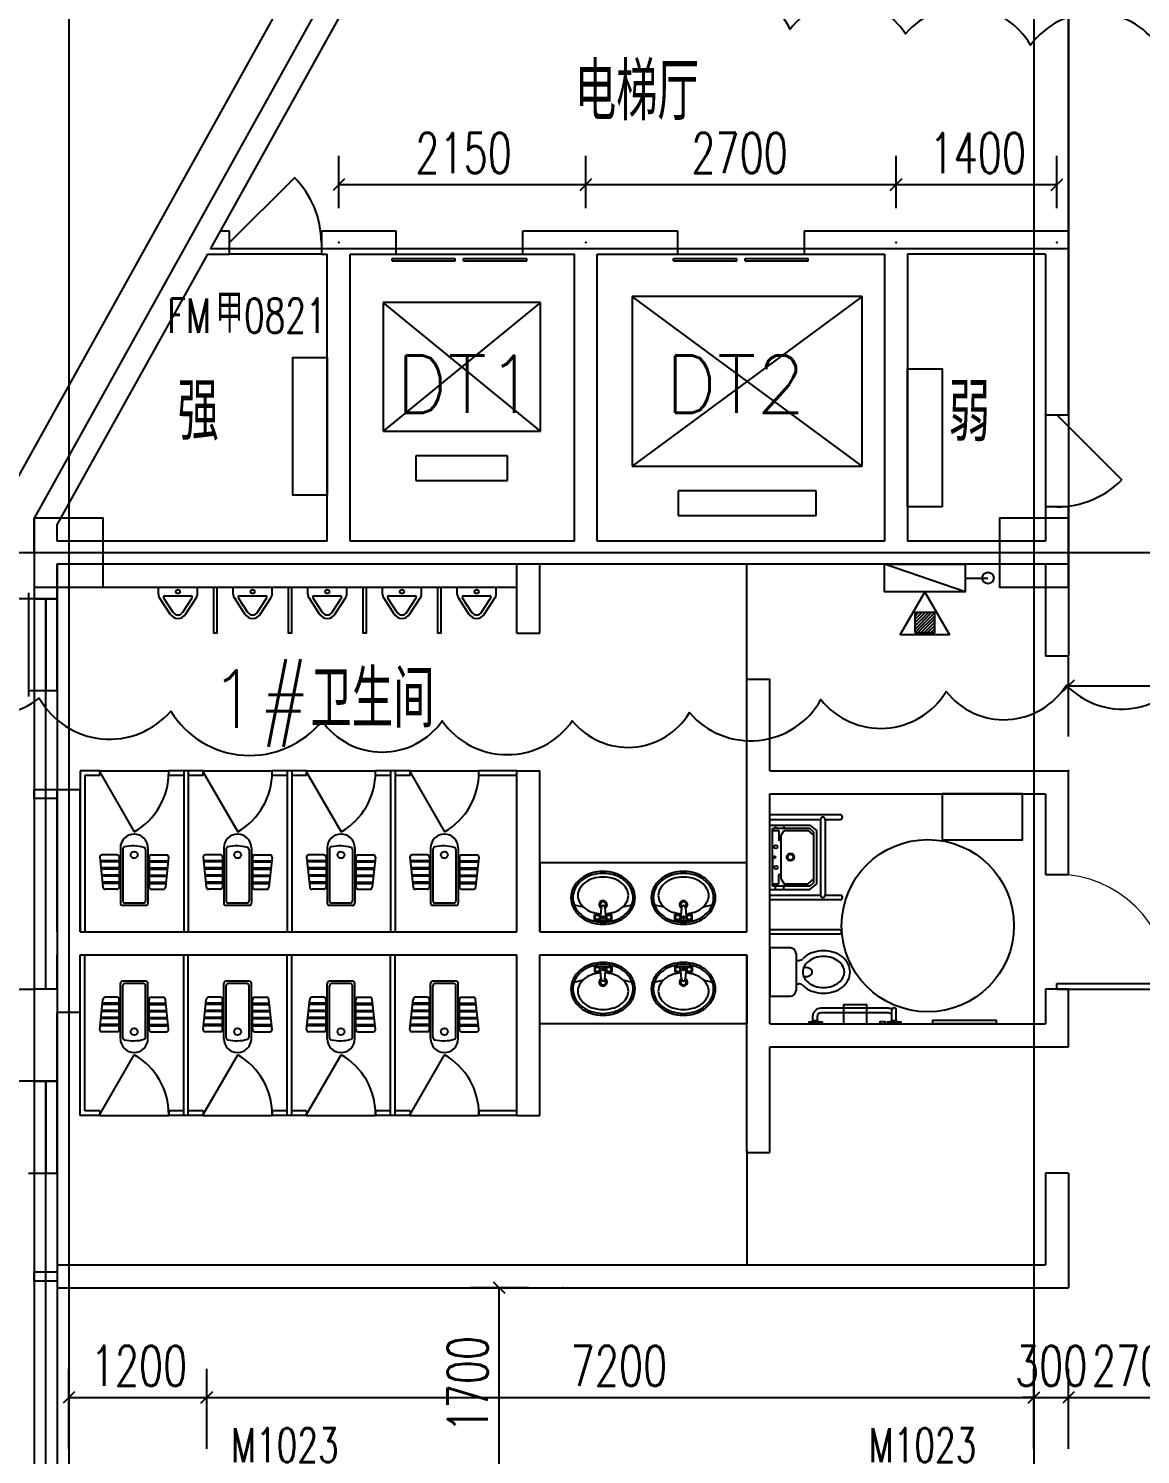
# Model space of a CAD drawing. Header units: inches. Extents: x -867 to 118033, y 723948 to 808048.
# Drawn here: x 24833 to 34510, y 745109 to 757523 of the extents above; entities that cross this region are included whole.
import ezdxf

# ---------------------------------------------------------------- set-up
doc = ezdxf.new("R2010")
doc.units = ezdxf.units.IN
doc.header["$MEASUREMENT"] = 0
for name, color, linetype in [('0-一般装修部位', 10, 'Continuous'), ('0-幕墙线', 10, 'Continuous'), ('0-重点装修部位', 10, 'Continuous'), ('00修改', 10, 'Continuous'), ('COLUMN', 10, 'Continuous'), ('DOOR_FIRE', 10, 'Continuous'), ('DOOR_FIRE_TEXT', 10, 'Continuous'), ('DOTE', 10, 'Continuous'), ('EVTR', 10, 'Continuous'), ('M-INFO-LVR', 10, 'Continuous'), ('PUB_DIM', 10, 'Continuous'), ('PUB_HATCH', 10, 'Continuous'), ('PUB_TEXT', 10, 'Continuous'), ('STAIR', 10, 'Continuous'), ('TOL', 10, 'Continuous'), ('WALL', 10, 'Continuous'), ('WINDOW', 10, 'Continuous'), ('线路', 10, 'Continuous')]:
    doc.layers.add(name, color=color, linetype=linetype)
doc.styles.add('_TCH_WINDOW', font='SIMPLEX', dxfattribs={"bigfont": 'GBCBIG'})
doc.styles.add('DIM_FONT', font='SIMPLEX', dxfattribs={"width": 0.7, "bigfont": 'GBCBIG'})

# ---------------------------------------------------------------- blocks, each defined once
blk = doc.blocks.new('F1_ACAD_FMEBLOCK8')
at = {"layer": 'PUB_HATCH', "color": 8}
for points in [[(-33275, -15875), (-33275, -15275), (-33875, -15275), (-33875, -15875)], [(-24875, -15875), (-24875, -15275), (-25475, -15275), (-25475, -15875)]]:
    blk.add_lwpolyline(points, close=True, dxfattribs=at)

msp = doc.modelspace()

# ---------------------------------------------------------------- linework, layer by layer
at = {"color": 1}
msp.add_line((32983, 752739), (33183, 752739), dxfattribs=at)
at = {"color": 8}
for p, q in [((32545, 752377), (32607, 752440)), ((32545, 752405), (32579, 752440)), ((32545, 752264), (32721, 752440)), ((32545, 752320), (32664, 752440)), ((32545, 752292), (32692, 752440)), ((32545, 752349), (32636, 752440)), ((32573, 752264), (32721, 752411)), ((32601, 752264), (32721, 752383)), ((32629, 752264), (32721, 752355)), ((32658, 752264), (32721, 752327)), ((32686, 752264), (32721, 752298))]:
    msp.add_line(p, q, dxfattribs=at)
at = {"color": 30, "linetype": 'Continuous'}
for points in [[(32283, 752859), (32983, 752859), (32983, 752619), (32283, 752859)], [(32283, 752859), (32983, 752859), (32983, 752619), (32283, 752619)]]:
    msp.add_lwpolyline(points, close=True, dxfattribs=at)
at = {"color": 2}
for points in [[(32633, 752619), (32418, 752247), (32847, 752247)], [(32545, 752264), (32721, 752264), (32721, 752440), (32545, 752440)]]:
    msp.add_lwpolyline(points, close=True, dxfattribs=at)
msp.add_circle((33183, 752739, -1000), 50, dxfattribs=at)
at = {"layer": '0-一般装修部位', "color": 3}
msp.add_lwpolyline([(33883, 758659), (33883, 752859), (25083, 752859), (25083, 746759), (25083, 744859), (59083, 744859), (59083, 746659), (36683, 746659), (36683, 758659), (33883, 758659)], dxfattribs=at)
at = {"layer": '0-幕墙线', "color": 31}
for points in [[(24883, 752559), (24583, 752559), (24583, 753336), (27883, 759276)], [(24883, 748359), (24583, 748359), (24583, 749159), (24883, 749159)]]:
    msp.add_lwpolyline(points, dxfattribs=at)
for points in [[(25083, 750899), (25083, 750819), (24883, 750819), (24883, 750899)], [(25083, 746699), (25083, 746619), (24883, 746619), (24883, 746699)]]:
    msp.add_lwpolyline(points, close=True, dxfattribs=at)
at = {"layer": '0-重点装修部位', "color": 1}
msp.add_lwpolyline([(28000, 758459), (26417, 755609), (33883, 755609), (33883, 758459), (28000, 758459)], dxfattribs=at)
at = {"layer": '00修改', "color": 6}
for points in [[(34672, 757363, 0.520567), (33554, 757377, 0.520567), (33554, 757377, 0.520567), (32465, 757476, 0.520567), (31461, 757518, 0.520567), (30173, 757702, 0.520567)], [(24586, 757744, 0.520567), (23709, 757250, 0.520567), (23680, 756190, 0.520567), (23680, 755087, 0.520567), (23624, 753998, 0.520567), (23581, 752995, 0.520567), (23878, 752005, 0.520567), (23878, 752005, 0.520567), (24925, 751694, 0.520567), (24925, 751694, 0.520567), (26071, 751581, 0.520567), (27387, 751496, 0.520567), (28433, 751496, 0.520567), (29565, 751496, 0.520567), (30584, 751567, 0.520567), (31729, 751680, 0.520567), (32819, 751751, 0.520567), (32819, 751751, 0.520567), (33865, 751807, 0.520567), (33865, 751807, 0.520567), (34941, 751963, 0.520567)]]:
    msp.add_lwpolyline(points, format="xyb", dxfattribs=at)
at = {"layer": 'COLUMN', "color": 2, "ltscale": 3}
for points in [[(25483, 752659), (25483, 753259), (24883, 753259), (24883, 752659)], [(33883, 752659), (33883, 753259), (33283, 753259), (33283, 752659)]]:
    msp.add_lwpolyline(points, close=True, dxfattribs=at)
at = {"layer": 'DOOR_FIRE', "color": 4}
for p, q in [((26581, 755659), (27146, 756224)), ((27381, 755559), (26581, 755559)), ((33683, 754159), (33683, 753359)), ((33783, 754159), (34348, 753593))]:
    msp.add_line(p, q, dxfattribs=at)
at = {"layer": 'DOOR_FIRE', "color": 7}
for p, q in [((33783, 749209), (34758, 749209)), ((33783, 749159), (33783, 749209)), ((33783, 749159), (34758, 749159))]:
    msp.add_line(p, q, dxfattribs=at)
at = {"layer": 'DOOR_FIRE', "color": 4}
for centre, start, end in [((26581, 755659), 0, 45), ((33783, 754159), 270, 315)]:
    msp.add_arc(centre, 800, start, end, dxfattribs=at)
at = {"layer": 'DOOR_FIRE', "color": 7, "lineweight": 13}
msp.add_arc((33783, 749184), 975, 1.4693, 90, dxfattribs=at)
at = {"layer": 'DOTE', "color": 26, "ltscale": 1000}
for p, q in [((25183, 803674), (25183, 730735)), ((33583, 803674), (33583, 730735)), ((99592, 752959), (18734, 752959)), ((99592, 752959), (18734, 752959))]:
    msp.add_line(p, q, dxfattribs=at)
at = {"layer": 'EVTR', "color": 6}
for p, q in [((32087, 755191), (30087, 753714)), ((30087, 755191), (30087, 753714)), ((32087, 753714), (30087, 755191)), ((32087, 755191), (30087, 755191)), ((32087, 753714), (32087, 755191)), ((29287, 755138), (27918, 755138)), ((29287, 755138), (27918, 754018)), ((27918, 755138), (27918, 754018)), ((29287, 754018), (27918, 755138)), ((29287, 754018), (29287, 755138)), ((27918, 754018), (29287, 754018)), ((28202, 753803), (28202, 753588)), ((29002, 753803), (28202, 753803)), ((29002, 753588), (29002, 753803)), ((30087, 753714), (32087, 753714)), ((28202, 753588), (29002, 753588)), ((30487, 753499), (30487, 753284)), ((31687, 753499), (30487, 753499)), ((31687, 753284), (31687, 753499)), ((30487, 753284), (31687, 753284))]:
    msp.add_line(p, q, dxfattribs=at)
at = {"layer": 'M-INFO-LVR', "color": 6}
msp.add_line((24833, 752609), (24833, 751709), dxfattribs=at)
at = {"layer": 'M-INFO-LVR', "color": 2}
for p, q in [((24983, 752559), (24983, 751759)), ((24983, 748359), (24983, 747559))]:
    msp.add_line(p, q, dxfattribs=at)
at = {"layer": 'M-INFO-LVR', "color": 2, "linetype": 'ByBlock'}
for points in [[(24833, 751759), (25083, 751759), (25083, 752559), (24833, 752559)], [(24833, 747559), (25083, 747559), (25083, 748359), (24833, 748359)]]:
    msp.add_lwpolyline(points, dxfattribs=at)
at = {"layer": 'PUB_DIM', "color": 3, "lineweight": -2}
for p, q in [((27533, 755959), (27533, 756414)), ((29683, 755959), (29683, 756414)), ((29683, 755959), (29683, 756414)), ((32383, 755959), (32383, 756414)), ((32383, 755959), (32383, 756414)), ((33783, 755959), (33783, 756414)), ((27533, 756164), (29683, 756164)), ((29683, 756164), (32383, 756164)), ((32383, 756164), (33783, 756164)), ((33883, 751359), (33883, 752050)), ((33883, 751800), (36683, 751800)), ((29183, 746559), (28680, 746559)), ((28930, 744859), (28930, 746559)), ((25183, 745159), (25183, 745855)), ((26383, 745159), (26383, 745855)), ((26383, 745159), (26383, 745855)), ((33583, 745159), (33583, 745855)), ((33583, 745159), (33583, 745855)), ((33883, 745159), (33883, 745855)), ((33883, 745159), (33883, 745855)), ((25183, 745605), (26383, 745605)), ((26383, 745605), (33583, 745605)), ((33583, 745605), (33483, 745605)), ((33583, 745605), (33883, 745605)), ((33883, 745605), (36583, 745605)), ((33883, 745605), (33983, 745605))]:
    msp.add_line(p, q, dxfattribs=at)
at = {"layer": 'PUB_DIM', "color": 3, "linetype": 'ByBlock'}
for p, q in [((27583, 756214), (27483, 756114)), ((29733, 756214), (29633, 756114)), ((29633, 756114), (29733, 756214)), ((32333, 756114), (32433, 756214)), ((32433, 756214), (32333, 756114)), ((33733, 756114), (33833, 756214)), ((33933, 751850), (33833, 751750)), ((28980, 746509), (28880, 746609)), ((25233, 745655), (25133, 745555)), ((26433, 745655), (26333, 745555)), ((26333, 745555), (26433, 745655)), ((33533, 745555), (33633, 745655)), ((33533, 745555), (33633, 745655)), ((33933, 745655), (33833, 745555)), ((33933, 745655), (33833, 745555))]:
    msp.add_line(p, q, dxfattribs=at)
at = {"layer": 'PUB_DIM', "color": 3}
for p in [(29683, 756164), (32383, 756164), (33783, 756164), (27533, 755659), (29683, 755659), (29683, 755659), (32383, 755659), (32383, 755659), (33783, 755659), (33883, 751059), (28930, 746559), (29483, 746559), (26383, 745605), (33583, 745605), (33883, 745605)]:
    msp.add_point(p, dxfattribs=at)
at = {"layer": 'STAIR', "color": 3}
for p, q in [((31083, 751859), (31083, 752859)), ((31083, 747759), (31083, 746759))]:
    msp.add_line(p, q, dxfattribs=at)
at = {"layer": 'TOL', "color": 151}
for p, q in [((25483, 752659), (29083, 752659)), ((27983, 751059), (27983, 749659)), ((28153, 751059), (27983, 751059)), ((28153, 751059), (28753, 751059)), ((28153, 751019), (28153, 751059)), ((29083, 751059), (28753, 751059)), ((28753, 751019), (28753, 751059)), ((28153, 751019), (28023, 751019)), ((28023, 751019), (28023, 749659)), ((29083, 751019), (28753, 751019)), ((28302, 750329), (28172, 750329)), ((28332, 750389), (28332, 749909)), ((28352, 750379), (28352, 749929)), ((28552, 750374), (28552, 749929)), ((28572, 750389), (28572, 749909)), ((28602, 750329), (28732, 750329)), ((28152, 750309), (28180, 750047)), ((28322, 750277), (28156, 750277)), ((28322, 750267), (28157, 750267)), ((28322, 750215), (28162, 750215)), ((28322, 750205), (28163, 750205)), ((28322, 750309), (28322, 750049)), ((28582, 750309), (28582, 750049)), ((28582, 750277), (28749, 750277)), ((28582, 750267), (28748, 750267)), ((28582, 750215), (28742, 750215)), ((28582, 750205), (28741, 750205)), ((28752, 750309), (28724, 750047)), ((28322, 750153), (28169, 750153)), ((28322, 750143), (28170, 750143)), ((28322, 750091), (28176, 750091)), ((28322, 750081), (28177, 750081)), ((28582, 750153), (28735, 750153)), ((28582, 750143), (28734, 750143)), ((28582, 750091), (28729, 750091)), ((28582, 750081), (28728, 750081)), ((28302, 750029), (28200, 750029)), ((28602, 750029), (28704, 750029)), ((28552, 749889), (28352, 749889)), ((28532, 749909), (28372, 749909)), ((27983, 748059), (27983, 749459)), ((28023, 748099), (28023, 749459)), ((31083, 748759), (31083, 749459)), ((31283, 748859), (31283, 749559)), ((28332, 748729), (28332, 749209)), ((28552, 749229), (28352, 749229)), ((28532, 749209), (28372, 749209)), ((28572, 748729), (28572, 749209)), ((28302, 749089), (28200, 749089)), ((28352, 748739), (28352, 749189)), ((28552, 748743), (28552, 749189)), ((28602, 749089), (28704, 749089)), ((28152, 748809), (28180, 749071)), ((28322, 748965), (28169, 748965)), ((28322, 748975), (28170, 748975)), ((28322, 749027), (28176, 749027)), ((28322, 749037), (28177, 749037)), ((28322, 748809), (28322, 749069)), ((28582, 748809), (28582, 749069)), ((28582, 749037), (28728, 749037)), ((28582, 749027), (28729, 749027)), ((28582, 748975), (28734, 748975)), ((28582, 748965), (28735, 748965)), ((28752, 748809), (28724, 749071)), ((28322, 748841), (28156, 748841)), ((28322, 748851), (28157, 748851)), ((28322, 748903), (28162, 748903)), ((28322, 748913), (28163, 748913)), ((28582, 748913), (28741, 748913)), ((28582, 748903), (28742, 748903)), ((28582, 748851), (28748, 748851)), ((28582, 748841), (28749, 748841)), ((28302, 748789), (28172, 748789)), ((28602, 748789), (28732, 748789)), ((28153, 748099), (28023, 748099)), ((28153, 748099), (28153, 748059)), ((28753, 748099), (28753, 748059)), ((29083, 748099), (28753, 748099)), ((28153, 748059), (27983, 748059)), ((28153, 748059), (28753, 748059)), ((29083, 748059), (28753, 748059))]:
    msp.add_line(p, q, dxfattribs=at)
at = {"layer": 'TOL', "color": 7}
for p, q in [((25963, 752659), (26303, 752659)), ((25963, 752598), (25963, 752659)), ((25971, 752570), (26063, 752428)), ((26008, 752567), (26089, 752443)), ((26017, 752583), (26248, 752583)), ((26176, 752443), (26257, 752567)), ((26202, 752428), (26294, 752570)), ((26303, 752598), (26303, 752659)), ((26613, 752598), (26613, 752659)), ((26613, 752659), (26953, 752659)), ((26621, 752570), (26713, 752428)), ((26658, 752567), (26739, 752443)), ((26667, 752583), (26898, 752583)), ((26826, 752443), (26907, 752567)), ((26852, 752428), (26944, 752570)), ((26953, 752598), (26953, 752659)), ((27263, 752598), (27263, 752659)), ((27263, 752659), (27603, 752659)), ((27271, 752570), (27363, 752428)), ((27308, 752567), (27389, 752443)), ((27317, 752583), (27548, 752583)), ((27476, 752443), (27557, 752567)), ((27502, 752428), (27594, 752570)), ((27603, 752598), (27603, 752659)), ((27913, 752598), (27913, 752659)), ((27913, 752659), (28253, 752659)), ((27921, 752570), (28013, 752428)), ((27958, 752567), (28039, 752443)), ((27967, 752583), (28198, 752583)), ((28126, 752443), (28207, 752567)), ((28152, 752428), (28244, 752570)), ((28253, 752598), (28253, 752659)), ((28563, 752659), (28903, 752659)), ((28563, 752598), (28563, 752659)), ((28571, 752570), (28663, 752428)), ((28608, 752567), (28689, 752443)), ((28617, 752583), (28848, 752583)), ((28776, 752443), (28857, 752567)), ((28802, 752428), (28894, 752570)), ((28903, 752598), (28903, 752659)), ((25453, 751059), (25283, 751059)), ((25453, 751059), (26053, 751059)), ((25453, 751019), (25453, 751059)), ((26053, 751019), (26053, 751059)), ((26223, 751059), (26053, 751059)), ((26353, 751059), (26183, 751059)), ((26353, 751019), (26353, 751059)), ((26353, 751059), (26953, 751059)), ((27123, 751059), (26953, 751059)), ((26953, 751019), (26953, 751059)), ((27253, 751059), (27083, 751059)), ((27253, 751059), (27853, 751059)), ((27253, 751019), (27253, 751059)), ((28023, 751059), (27853, 751059)), ((27853, 751019), (27853, 751059)), ((25453, 751019), (25323, 751019)), ((25453, 751049), (25753, 750529)), ((26183, 751019), (26053, 751019)), ((26353, 751019), (26223, 751019)), ((26353, 751049), (26653, 750529)), ((27083, 751019), (26953, 751019)), ((27253, 751019), (27123, 751019)), ((27253, 751049), (27553, 750529)), ((27983, 751019), (27853, 751019)), ((28153, 751049), (28453, 750529)), ((31896, 750678), (31283, 750678)), ((31283, 750638), (31726, 750638)), ((31283, 750028), (31283, 750588)), ((31283, 750588), (31633, 750588)), ((31333, 750587), (31333, 750561)), ((31406, 750589), (31406, 750561)), ((31633, 750588), (31693, 750538)), ((31726, 750638), (31726, 749978)), ((31766, 750638), (31896, 750638)), ((31766, 750638), (31766, 749978)), ((31632, 750559), (31309, 750559)), ((31309, 750057), (31309, 750559)), ((31309, 750540), (31362, 750540)), ((31362, 750540), (31362, 750461)), ((31367, 750456), (31383, 750456)), ((31383, 750117), (31383, 750497)), ((31384, 750500), (31409, 750540)), ((31409, 750540), (31618, 750540)), ((31618, 750540), (31664, 750499)), ((31664, 750530), (31632, 750559)), ((31664, 750530), (31664, 750086)), ((31693, 750078), (31693, 750538)), ((31309, 750218), (31309, 750398)), ((31309, 750308), (31309, 750218)), ((31309, 750076), (31362, 750076)), ((31362, 750076), (31362, 750153)), ((31367, 750158), (31383, 750158)), ((31383, 750117), (31409, 750076)), ((31409, 750076), (31618, 750076)), ((31618, 750076), (31664, 750117)), ((31664, 750086), (31632, 750057)), ((31633, 750028), (31693, 750078)), ((31283, 750028), (31633, 750028)), ((31283, 749978), (31726, 749978)), ((31632, 750057), (31309, 750057)), ((31333, 750030), (31333, 750057)), ((31406, 750029), (31406, 750057)), ((31766, 749978), (31896, 749978)), ((29580, 749895), (29661, 749875)), ((29816, 749871), (29808, 749760)), ((29849, 749871), (29858, 749760)), ((30004, 749875), (30085, 749895)), ((30280, 749895), (30361, 749875)), ((30516, 749871), (30508, 749760)), ((30549, 749871), (30558, 749760)), ((30704, 749875), (30785, 749895)), ((31896, 749938), (31283, 749938)), ((29758, 749760), (29758, 749810)), ((29758, 749810), (29811, 749810)), ((29758, 749760), (29908, 749760)), ((29854, 749810), (29908, 749810)), ((29908, 749760), (29908, 749810)), ((30458, 749760), (30458, 749810)), ((30458, 749810), (30511, 749810)), ((30458, 749760), (30608, 749760)), ((30554, 749810), (30608, 749810)), ((30608, 749760), (30608, 749810)), ((31463, 749519), (31283, 749519)), ((31283, 749519), (31283, 749099)), ((31513, 749469), (31513, 749149)), ((29758, 749357), (29908, 749357)), ((29758, 749357), (29758, 749307)), ((29816, 749246), (29808, 749357)), ((29849, 749246), (29858, 749357)), ((29908, 749357), (29908, 749307)), ((30458, 749357), (30608, 749357)), ((30458, 749357), (30458, 749307)), ((30516, 749246), (30508, 749357)), ((30549, 749246), (30558, 749357)), ((30608, 749357), (30608, 749307)), ((31513, 749410), (31537, 749410)), ((29580, 749222), (29661, 749242)), ((29758, 749307), (29811, 749307)), ((29854, 749307), (29908, 749307)), ((30004, 749242), (30085, 749222)), ((30280, 749222), (30361, 749242)), ((30458, 749307), (30511, 749307)), ((30554, 749307), (30608, 749307)), ((30704, 749242), (30785, 749222)), ((31513, 749207), (31537, 749207)), ((31283, 749099), (31463, 749099)), ((32329, 748872), (32344, 748887)), ((32384, 748887), (32399, 748872)), ((25453, 748069), (25753, 748588)), ((26353, 748069), (26653, 748588)), ((27253, 748069), (27553, 748588)), ((28153, 748069), (28453, 748588)), ((25453, 748099), (25323, 748099)), ((25453, 748099), (25453, 748059)), ((26053, 748099), (26053, 748059)), ((26183, 748099), (26053, 748099)), ((26353, 748099), (26223, 748099)), ((26353, 748099), (26353, 748059)), ((27083, 748099), (26953, 748099)), ((26953, 748099), (26953, 748059)), ((27253, 748099), (27123, 748099)), ((27253, 748099), (27253, 748059)), ((27853, 748099), (27853, 748059)), ((27983, 748099), (27853, 748099)), ((25453, 748059), (25283, 748059)), ((25453, 748059), (26053, 748059)), ((26223, 748059), (26053, 748059)), ((26353, 748059), (26183, 748059)), ((26353, 748059), (26953, 748059)), ((27123, 748059), (26953, 748059)), ((27253, 748059), (27083, 748059)), ((27253, 748059), (27853, 748059)), ((28023, 748059), (27853, 748059))]:
    msp.add_line(p, q, dxfattribs=at)
at = {"layer": 'TOL', "color": 7, "ltscale": 5}
for p, q in [((25283, 751059), (25283, 749659)), ((26183, 751059), (26183, 749659)), ((26223, 751059), (26223, 749659)), ((27083, 751059), (27083, 749659)), ((27123, 751059), (27123, 749659)), ((28023, 751059), (28023, 749659)), ((25323, 751019), (25323, 749659)), ((26183, 751019), (26183, 749659)), ((26223, 751019), (26223, 749659)), ((27083, 751019), (27083, 749659)), ((27123, 751019), (27123, 749659)), ((27983, 751019), (27983, 749659)), ((25602, 750329), (25472, 750329)), ((25632, 750389), (25632, 749909)), ((25652, 750379), (25652, 749929)), ((25852, 750374), (25852, 749929)), ((25872, 750389), (25872, 749909)), ((25902, 750329), (26032, 750329)), ((26502, 750329), (26372, 750329)), ((26532, 750389), (26532, 749909)), ((26552, 750379), (26552, 749929)), ((26752, 750374), (26752, 749929)), ((26772, 750389), (26772, 749909)), ((26802, 750329), (26932, 750329)), ((27402, 750329), (27272, 750329)), ((27432, 750389), (27432, 749909)), ((27452, 750379), (27452, 749929)), ((27652, 750374), (27652, 749929)), ((27672, 750389), (27672, 749909)), ((27702, 750329), (27832, 750329)), ((25452, 750309), (25480, 750047)), ((25622, 750277), (25456, 750277)), ((25622, 750267), (25457, 750267)), ((25622, 750215), (25462, 750215)), ((25622, 750205), (25463, 750205)), ((25622, 750309), (25622, 750049)), ((25882, 750309), (25882, 750049)), ((25882, 750277), (26049, 750277)), ((25882, 750267), (26048, 750267)), ((25882, 750215), (26042, 750215)), ((25882, 750205), (26041, 750205)), ((26052, 750309), (26024, 750047)), ((26352, 750309), (26380, 750047)), ((26522, 750277), (26356, 750277)), ((26522, 750267), (26357, 750267)), ((26522, 750215), (26362, 750215)), ((26522, 750205), (26363, 750205)), ((26522, 750309), (26522, 750049)), ((26782, 750309), (26782, 750049)), ((26782, 750277), (26949, 750277)), ((26782, 750267), (26948, 750267)), ((26782, 750215), (26942, 750215)), ((26782, 750205), (26941, 750205)), ((26952, 750309), (26924, 750047)), ((27252, 750309), (27280, 750047)), ((27422, 750277), (27256, 750277)), ((27422, 750267), (27257, 750267)), ((27422, 750215), (27262, 750215)), ((27422, 750205), (27263, 750205)), ((27422, 750309), (27422, 750049)), ((27682, 750309), (27682, 750049)), ((27682, 750277), (27849, 750277)), ((27682, 750267), (27848, 750267)), ((27682, 750215), (27842, 750215)), ((27682, 750205), (27841, 750205)), ((27852, 750309), (27824, 750047)), ((25622, 750153), (25469, 750153)), ((25622, 750143), (25470, 750143)), ((25622, 750091), (25476, 750091)), ((25622, 750081), (25477, 750081)), ((25882, 750153), (26035, 750153)), ((25882, 750143), (26034, 750143)), ((25882, 750091), (26029, 750091)), ((25882, 750081), (26028, 750081)), ((26522, 750153), (26369, 750153)), ((26522, 750143), (26370, 750143)), ((26522, 750091), (26376, 750091)), ((26522, 750081), (26377, 750081)), ((26782, 750153), (26935, 750153)), ((26782, 750143), (26934, 750143)), ((26782, 750091), (26929, 750091)), ((26782, 750081), (26928, 750081)), ((27422, 750153), (27269, 750153)), ((27422, 750143), (27270, 750143)), ((27422, 750091), (27276, 750091)), ((27422, 750081), (27277, 750081)), ((27682, 750153), (27835, 750153)), ((27682, 750143), (27834, 750143)), ((27682, 750091), (27829, 750091)), ((27682, 750081), (27828, 750081)), ((25602, 750029), (25500, 750029)), ((25902, 750029), (26004, 750029)), ((26502, 750029), (26400, 750029)), ((26802, 750029), (26904, 750029)), ((27402, 750029), (27300, 750029)), ((27702, 750029), (27804, 750029)), ((25852, 749889), (25652, 749889)), ((25832, 749909), (25672, 749909)), ((26752, 749889), (26552, 749889)), ((26732, 749909), (26572, 749909)), ((27652, 749889), (27452, 749889)), ((27632, 749909), (27472, 749909)), ((25283, 748059), (25283, 749459)), ((25323, 748099), (25323, 749459)), ((26183, 748059), (26183, 749459)), ((26183, 748099), (26183, 749459)), ((26223, 748059), (26223, 749459)), ((26223, 748099), (26223, 749459)), ((27083, 748099), (27083, 749459)), ((27083, 748059), (27083, 749459)), ((27123, 748059), (27123, 749459)), ((27123, 748099), (27123, 749459)), ((27983, 748099), (27983, 749459)), ((28023, 748059), (28023, 749459)), ((25632, 748729), (25632, 749209)), ((25852, 749229), (25652, 749229)), ((25832, 749209), (25672, 749209)), ((25872, 748729), (25872, 749209)), ((26532, 748729), (26532, 749209)), ((26752, 749229), (26552, 749229)), ((26732, 749209), (26572, 749209)), ((26772, 748729), (26772, 749209)), ((27432, 748729), (27432, 749209)), ((27652, 749229), (27452, 749229)), ((27632, 749209), (27472, 749209)), ((27672, 748729), (27672, 749209)), ((25602, 749089), (25500, 749089)), ((25652, 748739), (25652, 749189)), ((25852, 748743), (25852, 749189)), ((25902, 749089), (26004, 749089)), ((26502, 749089), (26400, 749089)), ((26552, 748739), (26552, 749189)), ((26752, 748743), (26752, 749189)), ((26802, 749089), (26904, 749089)), ((27402, 749089), (27300, 749089)), ((27452, 748739), (27452, 749189)), ((27652, 748743), (27652, 749189)), ((27702, 749089), (27804, 749089)), ((25452, 748809), (25480, 749071)), ((25622, 748965), (25469, 748965)), ((25622, 748975), (25470, 748975)), ((25622, 749027), (25476, 749027)), ((25622, 749037), (25477, 749037)), ((25622, 748809), (25622, 749069)), ((25882, 748809), (25882, 749069)), ((25882, 749037), (26028, 749037)), ((25882, 749027), (26029, 749027)), ((25882, 748975), (26034, 748975)), ((25882, 748965), (26035, 748965)), ((26052, 748809), (26024, 749071)), ((26352, 748809), (26380, 749071)), ((26522, 748965), (26369, 748965)), ((26522, 748975), (26370, 748975)), ((26522, 749027), (26376, 749027)), ((26522, 749037), (26377, 749037)), ((26522, 748809), (26522, 749069)), ((26782, 748809), (26782, 749069)), ((26782, 749037), (26928, 749037)), ((26782, 749027), (26929, 749027)), ((26782, 748975), (26934, 748975)), ((26782, 748965), (26935, 748965)), ((26952, 748809), (26924, 749071)), ((27252, 748809), (27280, 749071)), ((27422, 748965), (27269, 748965)), ((27422, 748975), (27270, 748975)), ((27422, 749027), (27276, 749027)), ((27422, 749037), (27277, 749037)), ((27422, 748809), (27422, 749069)), ((27682, 748809), (27682, 749069)), ((27682, 749037), (27828, 749037)), ((27682, 749027), (27829, 749027)), ((27682, 748975), (27834, 748975)), ((27682, 748965), (27835, 748965)), ((27852, 748809), (27824, 749071)), ((25622, 748841), (25456, 748841)), ((25622, 748851), (25457, 748851)), ((25622, 748903), (25462, 748903)), ((25622, 748913), (25463, 748913)), ((25882, 748913), (26041, 748913)), ((25882, 748903), (26042, 748903)), ((25882, 748851), (26048, 748851)), ((25882, 748841), (26049, 748841)), ((26522, 748841), (26356, 748841)), ((26522, 748851), (26357, 748851)), ((26522, 748903), (26362, 748903)), ((26522, 748913), (26363, 748913)), ((26782, 748913), (26941, 748913)), ((26782, 748903), (26942, 748903)), ((26782, 748851), (26948, 748851)), ((26782, 748841), (26949, 748841)), ((27422, 748841), (27256, 748841)), ((27422, 748851), (27257, 748851)), ((27422, 748903), (27262, 748903)), ((27422, 748913), (27263, 748913)), ((27682, 748913), (27841, 748913)), ((27682, 748903), (27842, 748903)), ((27682, 748851), (27848, 748851)), ((27682, 748841), (27849, 748841)), ((25602, 748789), (25472, 748789)), ((25902, 748789), (26032, 748789)), ((26502, 748789), (26372, 748789)), ((26802, 748789), (26932, 748789)), ((27402, 748789), (27272, 748789)), ((27702, 748789), (27832, 748789))]:
    msp.add_line(p, q, dxfattribs=at)
at = {"layer": 'TOL', "color": 151}
for points in [[(26470, 752659), (26470, 752259), (26445, 752259), (26445, 752659)], [(27120, 752659), (27120, 752259), (27095, 752259), (27095, 752659)], [(27770, 752659), (27770, 752259), (27745, 752259), (27745, 752659)], [(28420, 752659), (28420, 752259), (28395, 752259), (28395, 752659)], [(32783, 750859), (32783, 750459), (33483, 750459), (33483, 750859)], [(32242, 748859), (32288, 748859), (32288, 748874), (32242, 748874)], [(33253, 748859), (32702, 748859), (32702, 748891), (33253, 748891)]]:
    msp.add_lwpolyline(points, close=True, dxfattribs=at)
for points in [[(31083, 749659), (31083, 750259), (29283, 750259), (29283, 749659)], [(31083, 749459), (31083, 748859), (29283, 748859), (29283, 749459)], [(31927, 748859), (31927, 749026), (32127, 749026), (32127, 748859)]]:
    msp.add_lwpolyline(points, dxfattribs=at)
msp.add_lwpolyline([(31283, 749641), (31892, 749641, 1), (31892, 749676), (31283, 749676)], format="xyb", dxfattribs=at)
at = {"layer": 'TOL', "color": 7}
for points in [[(31752, 749174, 0.080312), (31827, 749186, 0.089014), (31884, 749217, 0.104918), (31922, 749263, 0.119812), (31933, 749309, 0.119812), (31922, 749355, 0.104918), (31884, 749401, 0.089014), (31827, 749432, 0.080312), (31752, 749444, 0.080312), (31677, 749432, 0.089014), (31620, 749401, 0.104918), (31582, 749355, 0.119812), (31571, 749309, 0.119812), (31582, 749263, 0.104918), (31620, 749217, 0.089014), (31677, 749186, 0.080312)], [(32364, 748996, 0.414214), (32344, 748976), (32344, 748887), (32384, 748887), (32384, 748976, 0.414214)]]:
    msp.add_lwpolyline(points, format="xyb", close=True, dxfattribs=at)
for points in [[(31601, 749270, 0.073567), (31622, 749273, 0.084454), (31639, 749281, 0.10642), (31650, 749295, 0.129709), (31654, 749309, 0.129709), (31650, 749323, 0.10642), (31639, 749336, 0.084454), (31622, 749344, 0.073567), (31601, 749347, 0.073567), (31580, 749344, 0.014016), (31577, 749343)], [(31577, 749274, 0.013578), (31580, 749273, 0.073567), (31601, 749270)], [(31660, 748887), (31660, 748925, -0.414213), (31731, 748996), (32315, 748996, -0.119966), (32348, 748988)], [(31700, 748887), (31700, 748925, -0.414211), (31731, 748956), (32315, 748956, -0.298815), (32344, 748937)]]:
    msp.add_lwpolyline(points, format="xyb", dxfattribs=at)
for points in [[(31743, 748859), (31743, 748872), (31623, 748872), (31623, 748859)], [(32426, 748859), (32426, 748872), (32306, 748872), (32306, 748859)]]:
    msp.add_lwpolyline(points, close=True, dxfattribs=at)
msp.add_lwpolyline([(31645, 748872), (31660, 748887), (31700, 748887), (31715, 748872)], dxfattribs=at)
for centre, radius in [((26133, 752621), 17.7), ((26783, 752621), 17.7), ((27433, 752621), 17.7), ((28083, 752621), 17.7), ((28733, 752621), 17.7), ((31326, 750309), 8), ((31337, 750399), 15), ((31464, 750309), 33.1), ((31464, 750309), 24.9), ((31339, 750219), 15), ((29783, 749785), 20), ((29834, 749785), 10), ((29883, 749785), 20), ((30483, 749785), 20), ((30534, 749785), 10), ((30583, 749785), 20), ((29783, 749332), 20), ((29834, 749332), 10), ((29883, 749332), 20), ((30483, 749332), 20), ((30534, 749332), 10), ((30583, 749332), 20)]:
    msp.add_circle(centre, radius, dxfattribs=at)
at = {"layer": 'TOL', "color": 151, "linetype": 'Continuous'}
msp.add_circle((32659, 749712), 750, dxfattribs=at)
at = {"layer": 'TOL', "color": 7, "ltscale": 5}
for centre in [(25752, 750329), (26652, 750329), (27552, 750329), (25752, 748789), (26652, 748789), (27552, 748789)]:
    msp.add_circle(centre, 30, dxfattribs=at)
at = {"layer": 'TOL', "color": 151}
for centre in [(28452, 750329), (28452, 748789)]:
    msp.add_circle(centre, 30, dxfattribs=at)
at = {"layer": 'TOL', "color": 7}
for centre, radius, start, end in [((26013, 752598), 50, 180, 213.0863), ((26017, 752573), 10, 90, 213.0863), ((26248, 752573), 10, 326.9137, 90), ((26253, 752598), 50, 326.9137, 0), ((26663, 752598), 50, 180, 213.0863), ((26667, 752573), 10, 90, 213.0863), ((26898, 752573), 10, 326.9137, 90), ((26903, 752598), 50, 326.9137, 0), ((27313, 752598), 50, 180, 213.0863), ((27317, 752573), 10, 90, 213.0863), ((27548, 752573), 10, 326.9137, 90), ((27553, 752598), 50, 326.9137, 0), ((27963, 752598), 50, 180, 213.0863), ((27967, 752573), 10, 90, 213.0863), ((28198, 752573), 10, 326.9137, 90), ((28203, 752598), 50, 326.9137, 0), ((28613, 752598), 50, 180, 213.0863), ((28617, 752573), 10, 90, 213.0863), ((28848, 752573), 10, 326.9137, 90), ((28853, 752598), 50, 326.9137, 0), ((26133, 752468), 80, 210, 330), ((26133, 752468), 50, 210, 330), ((26783, 752468), 80, 210, 330), ((26783, 752468), 50, 210, 330), ((27433, 752468), 80, 210, 330), ((27433, 752468), 50, 210, 330), ((28083, 752468), 80, 210, 330), ((28083, 752468), 50, 210, 330), ((28733, 752468), 80, 210, 330), ((28733, 752468), 50, 210, 330), ((25453, 751049), 600, 300, 0), ((26353, 751049), 600, 300, 0), ((27253, 751049), 600, 300, 0), ((28153, 751049), 600, 300, 0), ((31746, 750638), 20, 0, 180), ((31896, 750658), 20, 270, 90), ((31367, 750461), 5, 180, 270), ((31388, 750497), 5, 147.2444, 180), ((29786, 749933), 239, 129.4007, 153.24), ((29786, 749933), 222, 129.4007, 153.24), ((29780, 749947), 174, 126.0274, 150.3366), ((29814, 749899), 283, 108.7907, 129.4007), ((29814, 749899), 266, 108.7907, 129.4007), ((29812, 749903), 229, 106.7647, 126.0274), ((29833, 749845), 340, 90, 108.7907), ((29833, 749845), 323, 90, 108.7907), ((29833, 749834), 301, 90, 106.7647), ((29833, 749845), 340, 71.2093, 90), ((29833, 749845), 323, 71.2093, 90), ((29833, 749834), 301, 73.2353, 90), ((29854, 749903), 229, 53.9726, 73.2353), ((29851, 749899), 266, 50.5993, 71.2093), ((29851, 749899), 283, 50.5993, 71.2093), ((29886, 749947), 174, 29.6634, 53.9726), ((29879, 749933), 222, 26.76, 50.5993), ((29879, 749933), 239, 26.76, 50.5993), ((30486, 749933), 239, 129.4007, 153.24), ((30486, 749933), 222, 129.4007, 153.24), ((30480, 749947), 174, 126.0274, 150.3366), ((30514, 749899), 283, 108.7907, 129.4007), ((30514, 749899), 266, 108.7907, 129.4007), ((30512, 749903), 229, 106.7647, 126.0274), ((30533, 749845), 340, 90, 108.7907), ((30533, 749845), 323, 90, 108.7907), ((30533, 749834), 301, 90, 106.7647), ((30533, 749845), 340, 71.2093, 90), ((30533, 749845), 323, 71.2093, 90), ((30533, 749834), 301, 73.2353, 90), ((30554, 749903), 229, 53.9726, 73.2353), ((30551, 749899), 266, 50.5993, 71.2093), ((30551, 749899), 283, 50.5993, 71.2093), ((30586, 749947), 174, 29.6634, 53.9726), ((30579, 749933), 222, 26.76, 50.5993), ((30579, 749933), 239, 26.76, 50.5993), ((31367, 750153), 5, 90, 180), ((29743, 749955), 190, 153.24, 180), ((29743, 749955), 190, 180, 206.76), ((29743, 749955), 173, 153.24, 180), ((29743, 749955), 173, 180, 206.76), ((29731, 749975), 118, 150.3366, 180), ((29731, 749975), 118, 180, 209.6634), ((29935, 749975), 118, 0, 29.6634), ((29935, 749975), 118, 330.3366, 0), ((29922, 749955), 173, 0, 26.76), ((29922, 749955), 173, 333.24, 0), ((29922, 749955), 190, 0, 26.76), ((29922, 749955), 190, 333.24, 0), ((30443, 749955), 190, 153.24, 180), ((30443, 749955), 190, 180, 206.76), ((30443, 749955), 173, 153.24, 180), ((30443, 749955), 173, 180, 206.76), ((30431, 749975), 118, 150.3366, 180), ((30431, 749975), 118, 180, 209.6634), ((30635, 749975), 118, 0, 29.6634), ((30635, 749975), 118, 330.3366, 0), ((30622, 749955), 173, 0, 26.76), ((30622, 749955), 173, 333.24, 0), ((30622, 749955), 190, 0, 26.76), ((30622, 749955), 190, 333.24, 0), ((31746, 749978), 20, 180, 0), ((31896, 749958), 20, 270, 90), ((29786, 749977), 239, 206.76, 230.5993), ((29786, 749977), 222, 206.76, 230.5993), ((29780, 750003), 174, 209.6634, 233.9726), ((29812, 750047), 229, 233.9726, 253.2353), ((29833, 750117), 301, 253.2353, 266.0729), ((29833, 749895), 35, 298.7783, 241.2217), ((29833, 749895), 25, 309.0728, 230.9272), ((29833, 749871), 16.3, 0, 180), ((29833, 750117), 301, 273.9271, 286.7647), ((29854, 750047), 229, 286.7647, 306.0274), ((29886, 750003), 174, 306.0274, 330.3366), ((29879, 749977), 222, 309.4007, 333.24), ((29879, 749977), 239, 309.4007, 333.24), ((30486, 749977), 239, 206.76, 230.5993), ((30486, 749977), 222, 206.76, 230.5993), ((30480, 750003), 174, 209.6634, 233.9726), ((30512, 750047), 229, 233.9726, 253.2353), ((30533, 750117), 301, 253.2353, 266.0729), ((30533, 749895), 35, 298.7783, 241.2217), ((30533, 749895), 25, 309.0728, 230.9272), ((30533, 749871), 16.3, 0, 180), ((30533, 750117), 301, 273.9271, 286.7647), ((30554, 750047), 229, 286.7647, 306.0274), ((30586, 750003), 174, 306.0274, 330.3366), ((30579, 749977), 222, 309.4007, 333.24), ((30579, 749977), 239, 309.4007, 333.24), ((29814, 750011), 283, 230.5993, 251.2093), ((29814, 750011), 266, 230.5993, 251.2093), ((29833, 750065), 340, 251.2093, 270), ((29833, 750065), 323, 251.2093, 270), ((29833, 750065), 323, 270, 288.7907), ((29833, 750065), 340, 270, 288.7907), ((29851, 750011), 266, 288.7907, 309.4007), ((29851, 750011), 283, 288.7907, 309.4007), ((30514, 750011), 283, 230.5993, 251.2093), ((30514, 750011), 266, 230.5993, 251.2093), ((30533, 750065), 340, 251.2093, 270), ((30533, 750065), 323, 251.2093, 270), ((30533, 750065), 323, 270, 288.7907), ((30533, 750065), 340, 270, 288.7907), ((30551, 750011), 266, 288.7907, 309.4007), ((30551, 750011), 283, 288.7907, 309.4007), ((31463, 749469), 50, 0, 90), ((31735, 749257), 235, 108.3667, 128.7137), ((31752, 749207), 287, 90, 108.3667), ((31752, 749207), 287, 71.6333, 90), ((31769, 749257), 235, 51.2863, 71.6333), ((29786, 749141), 239, 129.4007, 153.24), ((29814, 749106), 283, 108.7907, 129.4007), ((29814, 749106), 266, 108.7907, 129.4007), ((29833, 749052), 340, 90, 108.7907), ((29833, 749052), 323, 90, 108.7907), ((29833, 749052), 340, 71.2093, 90), ((29833, 749052), 323, 71.2093, 90), ((29851, 749106), 266, 50.5993, 71.2093), ((29851, 749106), 283, 50.5993, 71.2093), ((29879, 749141), 239, 26.76, 50.5993), ((30486, 749141), 239, 129.4007, 153.24), ((30514, 749106), 283, 108.7907, 129.4007), ((30514, 749106), 266, 108.7907, 129.4007), ((30533, 749052), 340, 90, 108.7907), ((30533, 749052), 323, 90, 108.7907), ((30533, 749052), 340, 71.2093, 90), ((30533, 749052), 323, 71.2093, 90), ((30551, 749106), 266, 50.5993, 71.2093), ((30551, 749106), 283, 50.5993, 71.2093), ((30579, 749141), 239, 26.76, 50.5993), ((31537, 749460), 50, 270, 315.2555), ((31710, 749289), 194, 128.7137, 135.2555), ((31794, 749289), 194, 27.3286, 51.2863), ((31833, 749309), 150, 0, 27.3286), ((29743, 749162), 190, 153.24, 180), ((29743, 749162), 173, 153.24, 180), ((29786, 749141), 222, 129.4007, 153.24), ((29731, 749142), 118, 150.3366, 180), ((29780, 749114), 174, 126.0274, 150.3366), ((29812, 749070), 229, 106.7647, 126.0274), ((29833, 749001), 301, 93.9271, 106.7647), ((29833, 749222), 35, 118.7783, 61.2217), ((29833, 749222), 25, 129.0728, 50.9272), ((29833, 749246), 16.3, 180, 360), ((29833, 749001), 301, 73.2353, 86.0729), ((29854, 749070), 229, 53.9726, 73.2353), ((29886, 749114), 174, 29.6634, 53.9726), ((29879, 749141), 222, 26.76, 50.5993), ((29935, 749142), 118, 360, 29.6634), ((29922, 749162), 173, 360, 26.76), ((29922, 749162), 190, 360, 26.76), ((30443, 749162), 190, 153.24, 180), ((30443, 749162), 173, 153.24, 180), ((30486, 749141), 222, 129.4007, 153.24), ((30431, 749142), 118, 150.3366, 180), ((30480, 749114), 174, 126.0274, 150.3366), ((30512, 749070), 229, 106.7647, 126.0274), ((30533, 749001), 301, 93.9271, 106.7647), ((30533, 749222), 35, 118.7783, 61.2217), ((30533, 749222), 25, 129.0728, 50.9272), ((30533, 749246), 16.3, 180, 360), ((30533, 749001), 301, 73.2353, 86.0729), ((30554, 749070), 229, 53.9726, 73.2353), ((30586, 749114), 174, 29.6634, 53.9726), ((30579, 749141), 222, 26.76, 50.5993), ((30635, 749142), 118, 360, 29.6634), ((30622, 749162), 173, 360, 26.76), ((30622, 749162), 190, 360, 26.76), ((31537, 749157), 50, 44.8144, 90), ((31794, 749329), 194, 308.7137, 332.6714), ((31833, 749309), 150, 332.6714, 0), ((29743, 749162), 190, 180, 206.76), ((29743, 749162), 173, 180, 206.76), ((29786, 749184), 239, 206.76, 230.5993), ((29786, 749184), 222, 206.76, 230.5993), ((29731, 749142), 118, 180, 209.6634), ((29780, 749170), 174, 209.6634, 233.9726), ((29886, 749170), 174, 306.0274, 330.3366), ((29879, 749184), 222, 309.4007, 333.24), ((29879, 749184), 239, 309.4007, 333.24), ((29935, 749142), 118, 330.3366, 360), ((29922, 749162), 173, 333.24, 360), ((29922, 749162), 190, 333.24, 360), ((30443, 749162), 190, 180, 206.76), ((30443, 749162), 173, 180, 206.76), ((30486, 749184), 239, 206.76, 230.5993), ((30486, 749184), 222, 206.76, 230.5993), ((30431, 749142), 118, 180, 209.6634), ((30480, 749170), 174, 209.6634, 233.9726), ((30586, 749170), 174, 306.0274, 330.3366), ((30579, 749184), 222, 309.4007, 333.24), ((30579, 749184), 239, 309.4007, 333.24), ((30635, 749142), 118, 330.3366, 360), ((30622, 749162), 173, 333.24, 360), ((30622, 749162), 190, 333.24, 360), ((31463, 749149), 50, 270, 0), ((31710, 749329), 194, 224.8144, 231.2863), ((31735, 749361), 235, 231.2863, 251.6333), ((31752, 749411), 287, 251.6333, 270), ((31752, 749411), 287, 270, 288.3667), ((31769, 749361), 235, 288.3667, 308.7137), ((29814, 749218), 283, 230.5993, 251.2093), ((29814, 749218), 266, 230.5993, 251.2093), ((29812, 749214), 229, 233.9726, 253.2353), ((29833, 749272), 340, 251.2093, 270), ((29833, 749272), 323, 251.2093, 270), ((29833, 749284), 301, 253.2353, 270), ((29833, 749284), 301, 270, 286.7647), ((29833, 749272), 323, 270, 288.7907), ((29833, 749272), 340, 270, 288.7907), ((29854, 749214), 229, 286.7647, 306.0274), ((29851, 749218), 266, 288.7907, 309.4007), ((29851, 749218), 283, 288.7907, 309.4007), ((30514, 749218), 283, 230.5993, 251.2093), ((30514, 749218), 266, 230.5993, 251.2093), ((30512, 749214), 229, 233.9726, 253.2353), ((30533, 749272), 340, 251.2093, 270), ((30533, 749272), 323, 251.2093, 270), ((30533, 749284), 301, 253.2353, 270), ((30533, 749284), 301, 270, 286.7647), ((30533, 749272), 323, 270, 288.7907), ((30533, 749272), 340, 270, 288.7907), ((30554, 749214), 229, 286.7647, 306.0274), ((30551, 749218), 266, 288.7907, 309.4007), ((30551, 749218), 283, 288.7907, 309.4007), ((25453, 748069), 600, 0, 60), ((26353, 748069), 600, 0, 60), ((27253, 748069), 600, 0, 60), ((28153, 748069), 600, 360, 60)]:
    msp.add_arc(centre, radius, start, end, dxfattribs=at)
at = {"layer": 'TOL', "color": 7, "ltscale": 5}
for centre, radius, start, end in [((25752, 750389), 120, 0, 180), ((26652, 750389), 120, 0, 180), ((27552, 750389), 120, 0, 180), ((25472, 750309), 20, 90, 180), ((25602, 750309), 20, 0, 90), ((25672, 750379), 20, 102.8716, 180), ((25743, 750067), 340, 73.8711, 102.8716), ((25832, 750374), 20, 0, 73.8711), ((25902, 750309), 20, 90, 180), ((26032, 750309), 20, 0, 90), ((26372, 750309), 20, 90, 180), ((26502, 750309), 20, 0, 90), ((26572, 750379), 20, 102.8716, 180), ((26643, 750067), 340, 73.8711, 102.8716), ((26732, 750374), 20, 0, 73.8711), ((26802, 750309), 20, 90, 180), ((26932, 750309), 20, 0, 90), ((27272, 750309), 20, 90, 180), ((27402, 750309), 20, 0, 90), ((27472, 750379), 20, 102.8716, 180), ((27543, 750067), 340, 73.8711, 102.8716), ((27632, 750374), 20, 0, 73.8711), ((27702, 750309), 20, 90, 180), ((27832, 750309), 20, 0, 90), ((25500, 750049), 20, 186.1155, 270), ((25602, 750049), 20, 270, 0), ((25902, 750049), 20, 180, 270), ((26004, 750049), 20, 270, 353.8845), ((26400, 750049), 20, 186.1155, 270), ((26502, 750049), 20, 270, 0), ((26802, 750049), 20, 180, 270), ((26904, 750049), 20, 270, 353.8845), ((27300, 750049), 20, 186.1155, 270), ((27402, 750049), 20, 270, 0), ((27702, 750049), 20, 180, 270), ((27804, 750049), 20, 270, 353.8845), ((25652, 749909), 20, 180, 270), ((25672, 749929), 20, 180, 270), ((25832, 749929), 20, 270, 0), ((25852, 749909), 20, 270, 0), ((26552, 749909), 20, 180, 270), ((26572, 749929), 20, 180, 270), ((26732, 749929), 20, 270, 0), ((26752, 749909), 20, 270, 0), ((27452, 749909), 20, 180, 270), ((27472, 749929), 20, 180, 270), ((27632, 749929), 20, 270, 0), ((27652, 749909), 20, 270, 0), ((25652, 749209), 20, 90, 180), ((25672, 749189), 20, 90, 180), ((25832, 749189), 20, 360, 90), ((25852, 749209), 20, 360, 90), ((26552, 749209), 20, 90, 180), ((26572, 749189), 20, 90, 180), ((26732, 749189), 20, 360, 90), ((26752, 749209), 20, 360, 90), ((27452, 749209), 20, 90, 180), ((27472, 749189), 20, 90, 180), ((27632, 749189), 20, 360, 90), ((27652, 749209), 20, 360, 90), ((25500, 749069), 20, 90, 173.8845), ((25602, 749069), 20, 360, 90), ((25902, 749069), 20, 90, 180), ((26004, 749069), 20, 6.1155, 90), ((26400, 749069), 20, 90, 173.8845), ((26502, 749069), 20, 360, 90), ((26802, 749069), 20, 90, 180), ((26904, 749069), 20, 6.1155, 90), ((27300, 749069), 20, 90, 173.8845), ((27402, 749069), 20, 360, 90), ((27702, 749069), 20, 90, 180), ((27804, 749069), 20, 6.1155, 90), ((25472, 748809), 20, 180, 270), ((25602, 748809), 20, 270, 360), ((25752, 748729), 120, 180, 360), ((25672, 748739), 20, 180, 257.1284), ((25743, 749050), 340, 257.1284, 286.1289), ((25832, 748743), 20, 286.1289, 360), ((25902, 748809), 20, 180, 270), ((26032, 748809), 20, 270, 360), ((26372, 748809), 20, 180, 270), ((26502, 748809), 20, 270, 360), ((26652, 748729), 120, 180, 360), ((26572, 748739), 20, 180, 257.1284), ((26643, 749050), 340, 257.1284, 286.1289), ((26732, 748743), 20, 286.1289, 360), ((26802, 748809), 20, 180, 270), ((26932, 748809), 20, 270, 360), ((27272, 748809), 20, 180, 270), ((27402, 748809), 20, 270, 360), ((27552, 748729), 120, 180, 360), ((27472, 748739), 20, 180, 257.1284), ((27543, 749050), 340, 257.1284, 286.1289), ((27632, 748743), 20, 286.1289, 360), ((27702, 748809), 20, 180, 270), ((27832, 748809), 20, 270, 360)]:
    msp.add_arc(centre, radius, start, end, dxfattribs=at)
at = {"layer": 'TOL', "color": 151}
for centre, radius, start, end in [((28452, 750389), 120, 0, 180), ((28172, 750309), 20, 90, 180), ((28302, 750309), 20, 0, 90), ((28372, 750379), 20, 102.8716, 180), ((28443, 750067), 340, 73.8711, 102.8716), ((28532, 750374), 20, 0, 73.8711), ((28602, 750309), 20, 90, 180), ((28732, 750309), 20, 0, 90), ((28200, 750049), 20, 186.1155, 270), ((28302, 750049), 20, 270, 0), ((28602, 750049), 20, 180, 270), ((28704, 750049), 20, 270, 353.8845), ((28352, 749909), 20, 180, 270), ((28372, 749929), 20, 180, 270), ((28532, 749929), 20, 270, 0), ((28552, 749909), 20, 270, 0), ((28352, 749209), 20, 90, 180), ((28372, 749189), 20, 90, 180), ((28532, 749189), 20, 360, 90), ((28552, 749209), 20, 360, 90), ((28200, 749069), 20, 90, 173.8845), ((28302, 749069), 20, 360, 90), ((28602, 749069), 20, 90, 180), ((28704, 749069), 20, 6.1155, 90), ((28172, 748809), 20, 180, 270), ((28302, 748809), 20, 270, 360), ((28452, 748729), 120, 180, 360), ((28372, 748739), 20, 180, 257.1284), ((28443, 749050), 340, 257.1284, 286.1289), ((28532, 748743), 20, 286.1289, 360), ((28602, 748809), 20, 180, 270), ((28732, 748809), 20, 270, 360)]:
    msp.add_arc(centre, radius, start, end, dxfattribs=at)
at = {"layer": 'WALL', "color": 2}
for p, q in [((27883, 758659), (26243, 755707)), ((28000, 758459), (26500, 755759)), ((26243, 755707), (24883, 753259)), ((26581, 755759), (26500, 755759)), ((26581, 755559), (26581, 755759)), ((27381, 755759), (27381, 755559)), ((27533, 755759), (27381, 755759)), ((28033, 755759), (27533, 755759)), ((28033, 755559), (28033, 755759)), ((29683, 755759), (29133, 755759)), ((29133, 755759), (29133, 755559)), ((30483, 755759), (29683, 755759)), ((30483, 755559), (30483, 755759)), ((31583, 755759), (31583, 755559)), ((32383, 755759), (31583, 755759)), ((33883, 755759), (32383, 755759)), ((33883, 754159), (33883, 755759)), ((26389, 755559), (25083, 753207)), ((26389, 755559), (26581, 755559)), ((27381, 755559), (27433, 755559)), ((27433, 753059), (27433, 755559)), ((27633, 753059), (27633, 755559)), ((27633, 755559), (28033, 755559)), ((29133, 755559), (29583, 755559)), ((29583, 753059), (29583, 755559)), ((29783, 755559), (30483, 755559)), ((29783, 753059), (29783, 755559)), ((31583, 755559), (32283, 755559)), ((32283, 755559), (32283, 753059)), ((32483, 755559), (32483, 753059)), ((33683, 755559), (32483, 755559)), ((33683, 755559), (33683, 754159)), ((33683, 754159), (33883, 754159)), ((33683, 753359), (33683, 753059)), ((33883, 753359), (33683, 753359)), ((33883, 752959), (33883, 753359)), ((24883, 752959), (24883, 753259)), ((25083, 753059), (25083, 753207)), ((27433, 753059), (25083, 753059)), ((29183, 753059), (27633, 753059)), ((29583, 753059), (29183, 753059)), ((32283, 753059), (29783, 753059)), ((33683, 753059), (32483, 753059)), ((24883, 752959), (24883, 752559)), ((33883, 752959), (33883, 752059)), ((27533, 752859), (25083, 752859)), ((25083, 752559), (25083, 752859)), ((29083, 752859), (27533, 752859)), ((29083, 752259), (29083, 752859)), ((29683, 752859), (29283, 752859)), ((29283, 752259), (29283, 752859)), ((32383, 752859), (29683, 752859)), ((33683, 752859), (32383, 752859)), ((33683, 752859), (33683, 752059)), ((24883, 752559), (25083, 752559)), ((29083, 752259), (29283, 752259)), ((33883, 752059), (33683, 752059)), ((31083, 750959), (31083, 751859)), ((31083, 751859), (31283, 751859)), ((31283, 751059), (31283, 751859)), ((29083, 749659), (29083, 751059)), ((29083, 751059), (29283, 751059)), ((29283, 749659), (29283, 751059)), ((31283, 751059), (33883, 751059)), ((33883, 750159), (33883, 751059)), ((31083, 749659), (31083, 750959)), ((25083, 749659), (25083, 750899)), ((25083, 750899), (25283, 750899)), ((25283, 749659), (25283, 750899)), ((31283, 749559), (31283, 750859)), ((31283, 750859), (33683, 750859)), ((33683, 750859), (33683, 750159)), ((33683, 750159), (33883, 750159)), ((25083, 749659), (25083, 749659)), ((25083, 749659), (25083, 749459)), ((25283, 749659), (29083, 749659)), ((29283, 749659), (31083, 749659)), ((25083, 749459), (25083, 749459)), ((25083, 749159), (25083, 749459)), ((25283, 749459), (29083, 749459)), ((25283, 748959), (25283, 749459)), ((29083, 748059), (29083, 749459)), ((29283, 749459), (31083, 749459)), ((29283, 748059), (29283, 749459)), ((24883, 749159), (24883, 749059)), ((25083, 749159), (24883, 749159)), ((25083, 749159), (25083, 749159)), ((33883, 749159), (33683, 749159)), ((33683, 749159), (33683, 748859)), ((33883, 748659), (33883, 749159)), ((24883, 749059), (24883, 748359)), ((25083, 748959), (25283, 748959)), ((25083, 748359), (25083, 748959)), ((31283, 748859), (33683, 748859)), ((31083, 747739), (31083, 748759)), ((31283, 747739), (31283, 748659)), ((31283, 748659), (33883, 748659)), ((24883, 748359), (25083, 748359)), ((29083, 748059), (29283, 748059)), ((31083, 747739), (31283, 747739)), ((33683, 747559), (33683, 746759)), ((33883, 747559), (33683, 747559)), ((33883, 747559), (33883, 746559)), ((25083, 746759), (33683, 746759)), ((25083, 746759), (25083, 746559)), ((25083, 746559), (33883, 746559))]:
    msp.add_line(p, q, dxfattribs=at)
at = {"layer": 'WINDOW', "color": 4, "linetype": 'Continuous'}
for p, q in [((28033, 755559), (29133, 755559)), ((30483, 755559), (31583, 755559)), ((27996, 755500), (27996, 755521)), ((27996, 755521), (28546, 755521)), ((27996, 755500), (28546, 755500)), ((28546, 755500), (28546, 755521)), ((28619, 755500), (28619, 755521)), ((28619, 755521), (29169, 755521)), ((28619, 755500), (29169, 755500)), ((29169, 755500), (29169, 755521)), ((30446, 755500), (30446, 755521)), ((30446, 755521), (30996, 755521)), ((30446, 755500), (30996, 755500)), ((30996, 755500), (30996, 755521)), ((31069, 755500), (31069, 755521)), ((31069, 755521), (31619, 755521)), ((31069, 755500), (31619, 755500)), ((31619, 755500), (31619, 755521))]:
    msp.add_line(p, q, dxfattribs=at)
at = {"layer": 'WINDOW', "color": 4}
for p, q in [((25083, 752559), (24883, 752559)), ((24883, 752559), (24883, 749159)), ((24983, 749159), (24983, 752559)), ((25083, 752559), (25083, 749159)), ((25083, 749159), (24883, 749159)), ((24883, 748359), (24883, 744959)), ((25083, 748359), (24883, 748359)), ((24983, 744959), (24983, 748359)), ((25083, 748359), (25083, 744959))]:
    msp.add_line(p, q, dxfattribs=at)
at = {"layer": '线路', "color": 1}
for points in [[(27433, 753459), (27133, 753459), (27133, 754659), (27433, 754659)], [(32783, 753359), (32483, 753359), (32483, 754559), (32783, 754559)]]:
    msp.add_lwpolyline(points, close=True, dxfattribs=at)

# ---------------------------------------------------------------- block references
at = {"layer": 'PUB_HATCH', "color": 8}
msp.add_blockref('F1_ACAD_FMEBLOCK8', (58758, 768534), dxfattribs=at)

# ---------------------------------------------------------------- texts
at = {"layer": 'DOOR_FIRE_TEXT', "color": 7, "style": '_TCH_WINDOW', "width": 0.705882}
for s, p in [('FM', (26041, 754875)), ('0821', (26707, 754875))]:
    msp.add_text(s, height=297.5, dxfattribs=at).set_placement(p)
at = {"layer": 'DOOR_FIRE_TEXT', "color": 7, "style": '_TCH_WINDOW'}
msp.add_text('甲', height=338, dxfattribs=at).set_placement((26461, 754875))
at = {"layer": 'PUB_DIM', "color": 7, "style": 'DIM_FONT', "width": 0.7}
for s, p in [('2150', (28199, 756264)), ('2700', (30601, 756264)), ('1400', (32674, 756264)), ('1200', (25374, 745705)), ('7200', (29551, 745705)), ('300', (33418, 745705)), ('2700', (34087, 745705))]:
    msp.add_text(s, height=350, dxfattribs=at).set_placement(p)
msp.add_text('1700', height=350, rotation=90, dxfattribs=at).set_placement((28830, 745300))
at = {"layer": 'PUB_TEXT', "color": 7, "style": 'DIM_FONT'}
for s, p in [('电梯厅', (29587, 756724)), ('DT1', (28030, 754176)), ('DT2', (30374, 754176)), ('强', (26130, 753940)), ('弱', (32840, 753930)), ('1#卫生间', (26408, 751436))]:
    msp.add_text(s, height=500, dxfattribs=at).set_placement(p)
at = {"layer": 'WINDOW', "color": 7, "style": '_TCH_WINDOW', "width": 0.705882}
for p in [(26596, 745041), (32146, 745041)]:
    msp.add_text('M1023', height=297.5, dxfattribs=at).set_placement(p)

doc.saveas('drawing.dxf')
